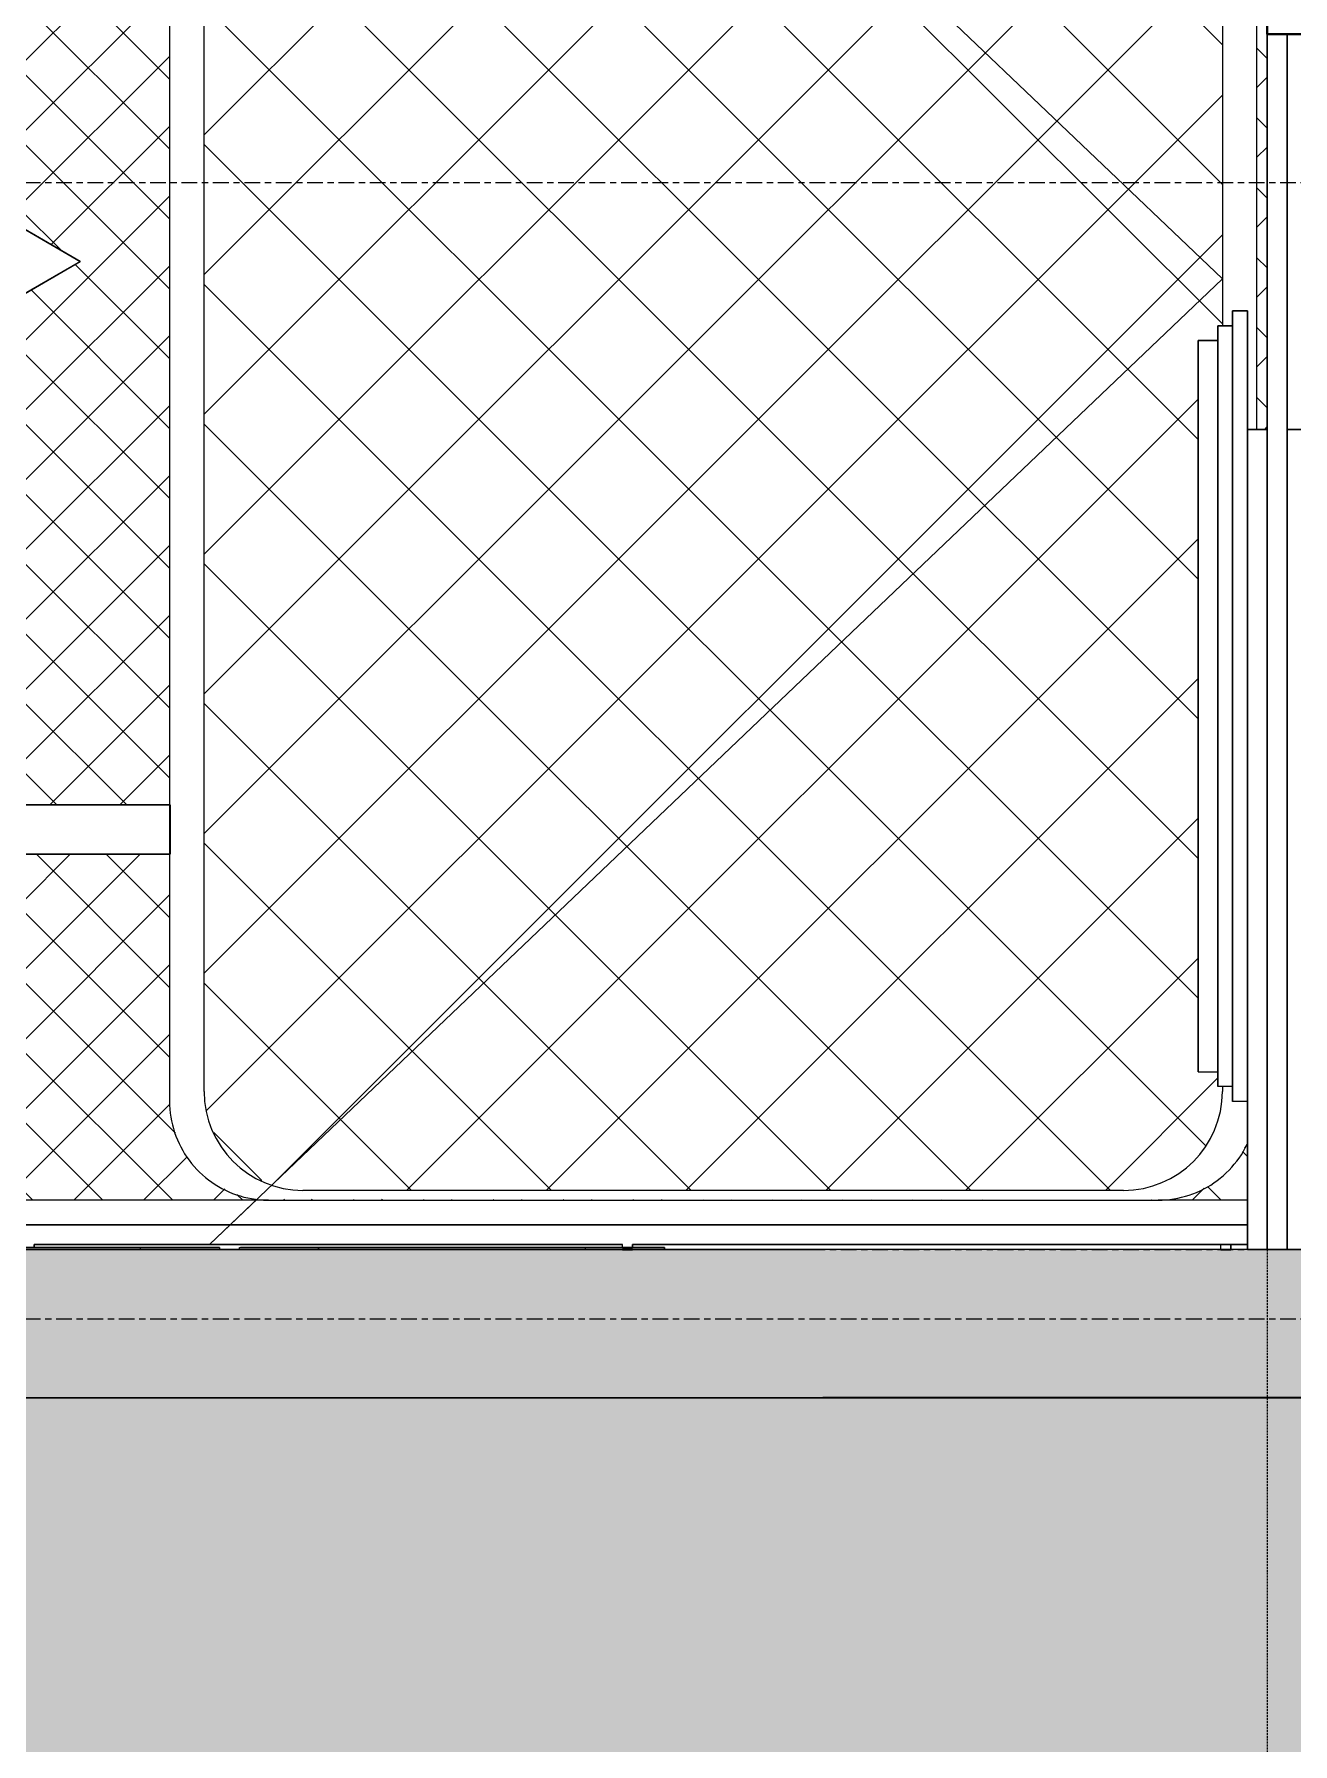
# Model space of a CAD drawing. Header units: millimetres. Extents: x 652554 to 1678317, y -308114 to 170803.
# Drawn here: x 733099 to 734372, y 153405 to 155135 of the extents above; entities that cross this region are included whole.
import ezdxf

# ---------------------------------------------------------------- set-up
doc = ezdxf.new("R2010")
doc.units = ezdxf.units.MM
for name, pattern in [('Centre', [31.75, 6.35, -4.7625, 15.875, -4.7625]), ('DPA_Hidden 50', [3, 2, -1]), ('DPA_Hidden 500', [1.4, 0.8, -0.6])]:
    doc.linetypes.add(name, pattern=pattern)
doc.layers.add('000 - 0_HIDE_OBJ_FRAMING_DEF_SUB_1', color=251, linetype='Continuous')
for name, color, linetype, lineweight in [('A-DETL', 1, 'Continuous', 70), ('A-DETL-GENF', 2, 'Continuous', 35), ('A-DETL-THIN', 1, 'Continuous', 25), ('A-DOOR-E', 2, 'Continuous', 25), ('A-DOOR-FRAM', 3, 'Continuous', 9), ('A-DOOR-OPNG', 2, 'Continuous', 9), ('A-FLOR-E', 2, 'Continuous', 35), ('A-FLOR-FNSH', 2, 'Continuous', 70), ('A-FLOR-LEVL', 3, 'Continuous', 9), ('A-FLOR-PATT', 1, 'Continuous', 70), ('A-GENM', 1, 'Continuous', 9), ('A-GENM-HDLN', 2, 'DPA_Hidden 500', 9), ('A-GLAZ-CURT', 2, 'Continuous', 9), ('A-GLAZ-CWMG', 2, 'Continuous', 35)]:
    doc.layers.add(name, color=color, linetype=linetype, lineweight=lineweight)

# ---------------------------------------------------------------- blocks, each defined once
blk = doc.blocks.new('DPA_GM-Manhole Cover Type 2 - 900x900-10563838-2240-01 ENTRANCE 2 ELEVATION 2')
at = {"layer": '000 - 0_HIDE_OBJ_FRAMING_DEF_SUB_1'}
for p, q in [((-38658.7, 101220), (-37458.7, 101220)), ((-37458.7, 101220), (-38658.7, 101220)), ((-37603.7, 101220), (-38513.7, 101220)), ((-38513.7, 101220), (-37603.7, 101220)), ((-37603.7, 101220), (-38513.7, 101220)), ((-38513.7, 101220), (-37603.7, 101220)), ((-37608.7, 101220), (-38508.7, 101220)), ((-38508.7, 101220), (-37608.7, 101220)), ((-38498.7, 101222), (-38418.7, 101222)), ((-38414.1, 101222), (-38498.7, 101222)), ((-38498.7, 101220), (-38498.7, 101222)), ((-38498.7, 101221.6), (-38498.7, 101220)), ((-38498.7, 101220), (-37618.7, 101220)), ((-37618.7, 101220), (-38498.7, 101220)), ((-38498.7, 101220), (-38414.1, 101220)), ((-38418.7, 101220), (-38498.7, 101220)), ((-38418.7, 101222), (-38148.7, 101222)), ((-38418.7, 101222), (-38418.7, 101220)), ((-38148.7, 101220), (-38418.7, 101220)), ((-38153.7, 101222), (-38413.7, 101222)), ((-38413.7, 101220), (-38153.7, 101220)), ((-38068.7, 101222), (-38153.7, 101222)), ((-38153.7, 101220), (-38068.7, 101220)), ((-38148.7, 101222), (-38068.7, 101222)), ((-38148.7, 101220), (-38148.7, 101222)), ((-38068.7, 101220), (-38148.7, 101220)), ((-38068.7, 101222), (-38068.7, 101220)), ((-38068.7, 101222), (-38068.7, 101220)), ((-38048.7, 101222), (-37968.7, 101222)), ((-38048.7, 101220), (-38048.7, 101222)), ((-38048.7, 101220), (-38048.7, 101222)), ((-37968.7, 101222), (-38047.6, 101222)), ((-37968.7, 101220), (-38047.6, 101220)), ((-38047.6, 101220), (-37968.7, 101220)), ((-37698.7, 101222), (-37968.7, 101222)), ((-37968.7, 101222), (-37698.7, 101222)), ((-37968.7, 101222), (-37968.7, 101220)), ((-37968.7, 101220), (-37968.7, 101222)), ((-37698.7, 101220), (-37968.7, 101220)), ((-37968.7, 101220), (-37698.7, 101220)), ((-37618.7, 101222), (-37698.7, 101222)), ((-37698.7, 101222), (-37618.7, 101222)), ((-37698.7, 101220), (-37698.7, 101222)), ((-37698.7, 101220), (-37698.7, 101222)), ((-37618.7, 101220), (-37698.7, 101220)), ((-37698.7, 101220), (-37618.7, 101220)), ((-37618.7, 101222), (-37618.7, 101220)), ((-37618.7, 101220), (-37618.7, 101222))]:
    blk.add_line(p, q, dxfattribs=at)
blk = doc.blocks.new('DPA_CP_Entrance Facade Base Panel - Facade Base Panel-V391-2240-01 ENTRANCE 2 ELEVATION 2')
at = {"layer": 'A-GLAZ-CURT'}
for p, q in [((-37009, 102450), (-36989, 102450)), ((-36989, 102450), (-37009, 102450)), ((-37009, 101225), (-37009, 102450)), ((-37009, 102450), (-37009, 101225)), ((-36989, 102450), (-36989, 101225)), ((-36989, 102450), (-36989, 101225)), ((-37044, 102140), (-37044, 102170)), ((-37029, 102170), (-37044, 102170)), ((-37044, 102170), (-37044, 102140)), ((-37044, 102170), (-37029, 102170)), ((-37029, 102170), (-37029, 101370)), ((-37029, 101370), (-37029, 102170)), ((-37059, 102140), (-37059, 102155)), ((-37044, 102155), (-37059, 102155)), ((-37059, 102155), (-37059, 102140)), ((-37059, 102155), (-37044, 102155)), ((-37044, 102155), (-37044, 102140)), ((-37044, 102140), (-37044, 102155)), ((-37079, 102140), (-37079, 101400)), ((-37079, 101400), (-37079, 102140)), ((-37059, 102140), (-37079, 102140)), ((-37079, 102140), (-37059, 102140)), ((-37029, 101400), (-37029, 102140)), ((-37029, 102140), (-37029, 101400)), ((-37029, 102140), (-37029, 101400)), ((-37029, 101400), (-37029, 102140)), ((-37029, 102050), (-37009, 102050)), ((-37009, 102050), (-37029, 102050)), ((-37029, 101225), (-37029, 102050)), ((-37029, 102050), (-37029, 101225)), ((-37009, 102050), (-37009, 101225)), ((-37009, 102050), (-37009, 101225)), ((-37079, 101400), (-37059, 101400)), ((-37079, 101400), (-37059, 101400)), ((-37059, 101385), (-37059, 101400)), ((-37059, 101400), (-37059, 101385)), ((-37044, 101370), (-37044, 101400)), ((-37044, 101400), (-37044, 101370)), ((-37044, 101400), (-37044, 101385)), ((-37044, 101385), (-37044, 101400)), ((-37044, 101385), (-37059, 101385)), ((-37044, 101385), (-37059, 101385)), ((-37029, 101370), (-37044, 101370)), ((-37029, 101370), (-37044, 101370))]:
    blk.add_line(p, q, dxfattribs=at)
blk = doc.blocks.new('DPA_CP_Entrance Facade Base Panel - Facade Base Panel-V392-2240-01 ENTRANCE 2 ELEVATION 2')
at = {"layer": 'A-GLAZ-CURT'}
for p, q in [((-37009, 102450), (-36989, 102450)), ((-36989, 102450), (-37009, 102450)), ((-37009, 101225), (-37009, 102450)), ((-37009, 102450), (-37009, 101220)), ((-36989, 102450), (-36989, 101225)), ((-36989, 102450), (-36989, 101220)), ((-37044, 102140), (-37044, 102170)), ((-37029, 102170), (-37044, 102170)), ((-37044, 102170), (-37044, 102140)), ((-37044, 102170), (-37029, 102170)), ((-37029, 102170), (-37029, 101370)), ((-37029, 101370), (-37029, 102170)), ((-37059, 102140), (-37059, 102155)), ((-37044, 102155), (-37059, 102155)), ((-37059, 102155), (-37059, 102140)), ((-37059, 102155), (-37044, 102155)), ((-37044, 102155), (-37044, 102140)), ((-37044, 102140), (-37044, 102155)), ((-37079, 102140), (-37079, 101400)), ((-37079, 101400), (-37079, 102140)), ((-37059, 102140), (-37079, 102140)), ((-37079, 102140), (-37059, 102140)), ((-37029, 101400), (-37029, 102140)), ((-37029, 102140), (-37029, 101400)), ((-37029, 102140), (-37029, 101400)), ((-37029, 101400), (-37029, 102140)), ((-37029, 102050), (-37009, 102050)), ((-37009, 102050), (-37029, 102050)), ((-37029, 101225), (-37029, 102050)), ((-37029, 102050), (-37029, 101220)), ((-37009, 102050), (-37009, 101225)), ((-37009, 102050), (-37009, 101220)), ((-37079, 101400), (-37059, 101400)), ((-37079, 101400), (-37059, 101400)), ((-37059, 101385), (-37059, 101400)), ((-37059, 101400), (-37059, 101385)), ((-37044, 101370), (-37044, 101400)), ((-37044, 101400), (-37044, 101370)), ((-37044, 101400), (-37044, 101385)), ((-37044, 101385), (-37044, 101400)), ((-37044, 101385), (-37059, 101385)), ((-37044, 101385), (-37059, 101385)), ((-37029, 101370), (-37044, 101370)), ((-37029, 101370), (-37044, 101370)), ((-37009, 101220), (-37029, 101220)), ((-36989, 101220), (-37009, 101220))]:
    blk.add_line(p, q, dxfattribs=at)
blk = doc.blocks.new('DPA_CP_Entrance Facade Base Panel - Facade Base Panel-12981476-2240-01 ENTRANCE 2 ELEVATION 2')
at = {"layer": '000 - 0_HIDE_OBJ_FRAMING_DEF_SUB_1'}
for p, q in [((-37009, 102450), (-36989, 102450)), ((-36989, 102450), (-37009, 102450)), ((-37009, 101220), (-37009, 102450)), ((-37009, 102450), (-37009, 101220)), ((-36989, 102450), (-36989, 101220)), ((-36989, 102450), (-36989, 101220)), ((-37044, 102140), (-37044, 102170)), ((-37029, 102170), (-37044, 102170)), ((-37044, 102170), (-37044, 101370)), ((-37044, 102170), (-37029, 102170)), ((-37029, 102170), (-37029, 101370)), ((-37029, 101370), (-37029, 102170)), ((-37059, 102140), (-37059, 102155)), ((-37044, 102155), (-37059, 102155)), ((-37059, 102155), (-37059, 101385)), ((-37059, 102155), (-37044, 102155)), ((-37044, 102155), (-37044, 102140)), ((-37044, 101385), (-37044, 102155)), ((-37079, 102140), (-37079, 101400)), ((-37079, 101400), (-37079, 102140)), ((-37059, 102140), (-37079, 102140)), ((-37079, 102140), (-37059, 102140)), ((-37059, 101400), (-37059, 102140)), ((-37029, 101400), (-37029, 102140)), ((-37029, 102140), (-37029, 101400)), ((-37029, 102140), (-37029, 101400)), ((-37029, 101400), (-37029, 102140)), ((-37029, 102050), (-37009, 102050)), ((-37009, 102050), (-37029, 102050)), ((-37029, 101220), (-37029, 102050)), ((-37029, 102050), (-37029, 101220)), ((-37009, 102050), (-37009, 101220)), ((-37009, 102050), (-37009, 101220)), ((-37079, 101400), (-37059, 101400)), ((-37079, 101400), (-37059, 101400)), ((-37059, 101385), (-37059, 101400)), ((-37044, 101370), (-37044, 101400)), ((-37044, 101400), (-37044, 101385)), ((-37044, 101385), (-37059, 101385)), ((-37044, 101385), (-37059, 101385)), ((-37029, 101370), (-37044, 101370)), ((-37029, 101370), (-37044, 101370)), ((-37029, 101220), (-37009, 101220)), ((-37009, 101220), (-37029, 101220)), ((-37009, 101220), (-36989, 101220)), ((-36989, 101220), (-37009, 101220))]:
    blk.add_line(p, q, dxfattribs=at)
blk = doc.blocks.new('DPA_CP_Entrance Facade Base Panel - Facade Base Panel-12124527-2240-01 ENTRANCE 2 ELEVATION 2')
at = {"layer": '000 - 0_HIDE_OBJ_FRAMING_DEF_SUB_1'}
for p, q in [((-36989, 102450), (-36459, 102450)), ((-36459, 102450), (-36989, 102450)), ((-36989, 101220), (-36989, 102450)), ((-36989, 102450), (-36989, 101220)), ((-36459, 102450), (-36459, 101220)), ((-36459, 102450), (-36459, 101220)), ((-36939, 101370), (-36939, 102170)), ((-36939, 102170), (-36939, 101370)), ((-36939, 102170), (-36509, 102170)), ((-36509, 102170), (-36939, 102170)), ((-36509, 102170), (-36509, 101370)), ((-36509, 101370), (-36509, 102170)), ((-36924, 101385), (-36924, 102155)), ((-36524, 102155), (-36924, 102155)), ((-36924, 102155), (-36924, 101385)), ((-36524, 102155), (-36924, 102155)), ((-36524, 102155), (-36524, 101385)), ((-36524, 101385), (-36524, 102155)), ((-36909, 101400), (-36909, 102140)), ((-36539, 102140), (-36909, 102140)), ((-36909, 102140), (-36909, 101400)), ((-36539, 102140), (-36909, 102140)), ((-36909, 102140), (-36909, 101400)), ((-36539, 102140), (-36909, 102140)), ((-36909, 102140), (-36539, 102140)), ((-36909, 101400), (-36909, 102140)), ((-36539, 102140), (-36539, 101400)), ((-36539, 101400), (-36539, 102140)), ((-36539, 101400), (-36539, 102140)), ((-36539, 102140), (-36539, 101400)), ((-36989, 102050), (-36939, 102050)), ((-36939, 102050), (-36989, 102050)), ((-36989, 101220), (-36989, 102050)), ((-36989, 102050), (-36989, 101220)), ((-36508.1, 102050), (-36459, 102050)), ((-36459, 102050), (-36508.1, 102050)), ((-36459, 102050), (-36459, 101220)), ((-36459, 102050), (-36459, 101220)), ((-36539, 101400), (-36909, 101400)), ((-36909, 101400), (-36539, 101400)), ((-36909, 101400), (-36539, 101400)), ((-36539, 101400), (-36909, 101400)), ((-36524, 101385), (-36924, 101385)), ((-36924, 101385), (-36524, 101385)), ((-36509, 101370), (-36939, 101370)), ((-36939, 101370), (-36509, 101370)), ((-36989, 101220), (-36459, 101220)), ((-36459, 101220), (-36989, 101220)), ((-36989, 101220), (-36459, 101220)), ((-36459, 101220), (-36989, 101220))]:
    blk.add_line(p, q, dxfattribs=at)
blk = doc.blocks.new('DR-SG-SW-Wire Screen - 1100x2000 mm-17958989-2240-01 ENTRANCE 2 ELEVATION 2')
at = {"layer": 'A-DOOR-E', "lineweight": 9}
h = blk.add_hatch(dxfattribs=at)
h.set_pattern_fill('FP_16', color=256, style=0, pattern_type=2)
h.set_pattern_definition([(45, (-39884.63, 102419.86), (-70.7107, 70.7107), []), (135, (-39884.63, 102419.86), (-70.7107, -70.7107), [])])
h.paths.add_polyline_path([(-37154.4, 101279.9), (-37128.5, 101283.3), (-37104.4, 101293.3), (-37082, 101311.3), (-37067.8, 101329.9), (-37057.8, 101354), (-37054.4, 101385), (-37059, 101385), (-37059, 101400), (-37079, 101400), (-37079, 102140), (-37059, 102140), (-37059, 102155), (-37054.4, 102155), (-37054.7, 103087.7), (-37057.8, 103110.7), (-37067.8, 103134.9), (-37084.2, 103156), (-37104.4, 103171.5), (-37128.5, 103181.5), (-37154.4, 103184.9), (-37984.4, 103184.9), (-38010.2, 103181.5), (-38034.4, 103171.5), (-38055.1, 103155.6), (-38071, 103134.9), (-38081, 103110.7), (-38084.4, 103084.9), (-38084.4, 101379.9), (-38081, 101354), (-38071, 101329.9), (-38055.1, 101309.1), (-38034.4, 101293.3), (-38010.2, 101283.3), (-37984.4, 101279.9), (-37167.9, 101279.9)])
at = {"layer": 'A-DOOR-E'}
for p, q in [((-38084.4, 101379.9), (-38084.4, 103084.9)), ((-38084.4, 101379.9), (-38084.4, 103084.9)), ((-37054.4, 103084.9), (-37054.4, 102155)), ((-37054.4, 103084.9), (-37054.4, 102155)), ((-37054.4, 101385), (-37054.4, 101379.9)), ((-37054.4, 101385), (-37054.4, 101379.9)), ((-37154.4, 101279.9), (-37984.4, 101279.9)), ((-37154.4, 101279.9), (-37984.4, 101279.9))]:
    blk.add_line(p, q, dxfattribs=at)
for centre, start, end in [((-37984.4, 101379.9), 180, 270), ((-37984.4, 101379.9), 180, 270), ((-37154.4, 101379.9), 270, 0), ((-37154.4, 101379.9), 270, 0)]:
    blk.add_arc(centre, 100, start, end, dxfattribs=at)
at = {"layer": 'A-DOOR-FRAM'}
for p, q in [((-38119.4, 103120), (-38119.4, 101370)), ((-37019.4, 102050), (-37019.4, 103120)), ((-38019.4, 101270), (-37119.4, 101270))]:
    blk.add_line(p, q, dxfattribs=at)
at = {"layer": 'A-DOOR-FRAM', "flags": 128}
for points in [[(-38119.4, 101370), (-38119.3, 101366), (-38119, 101362), (-38118.6, 101358), (-38118.1, 101354.1), (-38117.4, 101350.1), (-38116.5, 101346.2), (-38115.5, 101342.4), (-38114.3, 101338.5), (-38112.9, 101334.8), (-38111.5, 101331.1), (-38109.8, 101327.4), (-38108.1, 101323.8), (-38106.1, 101320.3), (-38104.1, 101316.9), (-38101.9, 101313.5), (-38099.6, 101310.3), (-38097.1, 101307.1), (-38094.5, 101304.1), (-38091.8, 101301.1), (-38089, 101298.3), (-38086.1, 101295.5), (-38083.1, 101292.9), (-38079.9, 101290.4), (-38076.7, 101288.1), (-38073.4, 101285.9), (-38070, 101283.8), (-38066.5, 101281.8), (-38062.9, 101280), (-38059.3, 101278.3), (-38055.6, 101276.8), (-38051.8, 101275.4), (-38048, 101274.2), (-38044.2, 101273.1), (-38040.3, 101272.2), (-38036.4, 101271.5), (-38032.4, 101270.9), (-38028.4, 101270.4), (-38024.4, 101270.1), (-38020.4, 101270), (-38019.4, 101270)], [(-37119.4, 101270), (-37115.4, 101270.1), (-37111.4, 101270.3), (-37107.4, 101270.7), (-37103.4, 101271.3), (-37099.5, 101272), (-37095.6, 101272.9), (-37091.7, 101273.9), (-37087.9, 101275.1), (-37084.1, 101276.4), (-37080.4, 101277.9), (-37076.8, 101279.5), (-37073.2, 101281.3), (-37069.7, 101283.2), (-37066.2, 101285.3), (-37062.9, 101287.5), (-37059.6, 101289.8), (-37056.5, 101292.2), (-37053.4, 101294.8), (-37050.5, 101297.5), (-37047.6, 101300.3), (-37044.9, 101303.3), (-37042.3, 101306.3), (-37039.8, 101309.4), (-37037.4, 101312.6), (-37035.2, 101316), (-37033.1, 101319.4), (-37031.2, 101322.9), (-37029.3, 101326.4)]]:
    blk.add_lwpolyline(points, dxfattribs=at)
at = {"layer": 'A-DOOR-OPNG'}
for p, q in [((-38084.4, 103184.9), (-37054.4, 102202.4)), ((-37054.4, 102202.4), (-38079, 101225)), ((-38030.4, 101271.3), (-38079, 101225))]:
    blk.add_line(p, q, dxfattribs=at)
blk = doc.blocks.new('DPA_GM-Manhole Cover Type 2 - 900x900-V447-2240-01 ENTRANCE 2 ELEVATION 2')
at = {"layer": 'A-GENM'}
for p, q in [((-37651, 101222), (-37661.2, 101222)), ((-37661.2, 101222), (-37651, 101222)), ((-37651, 101220), (-37661.2, 101220)), ((-37661.2, 101220), (-37651, 101220)), ((-37651, 101220), (-37661.2, 101220)), ((-37661.2, 101220), (-37651, 101220)), ((-37661.2, 101220), (-37651, 101220)), ((-37651, 101220), (-37661.2, 101220)), ((-37651, 101220), (-37661.2, 101220)), ((-37661.2, 101220), (-37651, 101220))]:
    blk.add_line(p, q, dxfattribs=at)
at = {"layer": 'A-GENM-HDLN'}
for p, q in [((-38658.7, 101220), (-38651.4, 101220)), ((-38651.4, 101220), (-38658.7, 101220)), ((-37661.2, 101220), (-37651, 101220)), ((-37651, 101220), (-37661.2, 101220)), ((-37651, 101220), (-37661.2, 101220)), ((-37661.2, 101220), (-37651, 101220))]:
    blk.add_line(p, q, dxfattribs=at)
blk = doc.blocks.new('DPA_CP_Fence Type D - Fence Post Left w MRTA Logo-17199497-2240-01 ENTRANCE 2 ELEVATION 2')
at = {"layer": 'A-GLAZ-CURT'}
for p, q in [((-38209.7, 102220), (-38269.6, 102254.7)), ((-38268.7, 102254.2), (-38209.7, 102220)), ((-38269.6, 102185.3), (-38209.7, 102220)), ((-38209.7, 102220), (-38268.7, 102185.8)), ((-38118.7, 101670), (-38269.6, 101670)), ((-38268.7, 101670), (-38118.7, 101670)), ((-38118.7, 101620), (-38118.7, 101670)), ((-38118.7, 101670), (-38118.7, 101620)), ((-38269.6, 101620), (-38118.7, 101620)), ((-38118.7, 101620), (-38268.7, 101620))]:
    blk.add_line(p, q, dxfattribs=at)
blk = doc.blocks.new('DPA_Drainage Gutter_Landscape_Type A - DPA_Drainage Gutter_Landscape_Type A-17956717-2240-01 ENTRANCE 2 ELEVATION 2')
at = {"layer": 'A-GENM'}
for p, q in [((-38256.2, 101225), (-37661.2, 101225)), ((-37661.2, 101225), (-38256.2, 101225)), ((-38256.2, 101225), (-38256.2, 101222)), ((-38256.2, 101222), (-38256.2, 101225)), ((-38242.2, 101225), (-38249.2, 101225)), ((-38249.2, 101225), (-38242.2, 101225)), ((-38242.2, 101225), (-38249.2, 101225)), ((-38249.2, 101225), (-38242.2, 101225)), ((-37668.2, 101225), (-38249.2, 101225)), ((-38249.2, 101225), (-37668.2, 101225)), ((-37668.2, 101225), (-38249.2, 101225)), ((-38249.2, 101225), (-37668.2, 101225)), ((-38222.2, 101225), (-38235.2, 101225)), ((-38235.2, 101225), (-38222.2, 101225)), ((-38222.2, 101225), (-38235.2, 101225)), ((-38235.2, 101225), (-38222.2, 101225)), ((-38202.2, 101225), (-38215.2, 101225)), ((-38215.2, 101225), (-38202.2, 101225)), ((-38202.2, 101225), (-38215.2, 101225)), ((-38215.2, 101225), (-38202.2, 101225)), ((-38182.2, 101225), (-38194.2, 101225)), ((-38194.2, 101225), (-38182.2, 101225)), ((-38182.2, 101225), (-38194.2, 101225)), ((-38194.2, 101225), (-38182.2, 101225)), ((-38162.2, 101225), (-38175.2, 101225)), ((-38175.2, 101225), (-38162.2, 101225)), ((-38162.2, 101225), (-38175.2, 101225)), ((-38175.2, 101225), (-38162.2, 101225)), ((-38142.2, 101225), (-38155.2, 101225)), ((-38155.2, 101225), (-38142.2, 101225)), ((-38142.2, 101225), (-38155.2, 101225)), ((-38155.2, 101225), (-38142.2, 101225)), ((-38122.2, 101225), (-38135.2, 101225)), ((-38135.2, 101225), (-38122.2, 101225)), ((-38122.2, 101225), (-38135.2, 101225)), ((-38135.2, 101225), (-38122.2, 101225)), ((-38102.2, 101225), (-38115.2, 101225)), ((-38115.2, 101225), (-38102.2, 101225)), ((-38102.2, 101225), (-38115.2, 101225)), ((-38115.2, 101225), (-38102.2, 101225)), ((-38082.2, 101225), (-38095.2, 101225)), ((-38095.2, 101225), (-38082.2, 101225)), ((-38082.2, 101225), (-38095.2, 101225)), ((-38095.2, 101225), (-38082.2, 101225)), ((-38062.2, 101225), (-38075.2, 101225)), ((-38075.2, 101225), (-38062.2, 101225)), ((-38062.2, 101225), (-38075.2, 101225)), ((-38075.2, 101225), (-38062.2, 101225)), ((-38042.2, 101225), (-38055.2, 101225)), ((-38055.2, 101225), (-38042.2, 101225)), ((-38042.2, 101225), (-38055.2, 101225)), ((-38055.2, 101225), (-38042.2, 101225)), ((-38022.2, 101225), (-38035.2, 101225)), ((-38035.2, 101225), (-38022.2, 101225)), ((-38022.2, 101225), (-38035.2, 101225)), ((-38035.2, 101225), (-38022.2, 101225)), ((-38002.2, 101225), (-38015.2, 101225)), ((-38015.2, 101225), (-38002.2, 101225)), ((-38002.2, 101225), (-38015.2, 101225)), ((-38015.2, 101225), (-38002.2, 101225)), ((-37982.2, 101225), (-37995.2, 101225)), ((-37995.2, 101225), (-37982.2, 101225)), ((-37982.2, 101225), (-37995.2, 101225)), ((-37995.2, 101225), (-37982.2, 101225)), ((-37962.2, 101225), (-37974.3, 101225)), ((-37974.3, 101225), (-37962.2, 101225)), ((-37962.2, 101225), (-37974.3, 101225)), ((-37974.3, 101225), (-37962.2, 101225)), ((-37942.2, 101225), (-37955.2, 101225)), ((-37955.2, 101225), (-37942.2, 101225)), ((-37942.2, 101225), (-37955.2, 101225)), ((-37955.2, 101225), (-37942.2, 101225)), ((-37922.2, 101225), (-37935.2, 101225)), ((-37935.2, 101225), (-37922.2, 101225)), ((-37922.2, 101225), (-37935.2, 101225)), ((-37935.2, 101225), (-37922.2, 101225)), ((-37902.2, 101225), (-37915.2, 101225)), ((-37915.2, 101225), (-37902.2, 101225)), ((-37902.2, 101225), (-37915.2, 101225)), ((-37915.2, 101225), (-37902.2, 101225)), ((-37882.2, 101225), (-37895.2, 101225)), ((-37895.2, 101225), (-37882.2, 101225)), ((-37882.2, 101225), (-37895.2, 101225)), ((-37895.2, 101225), (-37882.2, 101225)), ((-37862.2, 101225), (-37875.2, 101225)), ((-37875.2, 101225), (-37862.2, 101225)), ((-37862.2, 101225), (-37875.2, 101225)), ((-37875.2, 101225), (-37862.2, 101225)), ((-37842.2, 101225), (-37855.2, 101225)), ((-37855.2, 101225), (-37842.2, 101225)), ((-37842.2, 101225), (-37855.2, 101225)), ((-37855.2, 101225), (-37842.2, 101225)), ((-37822.2, 101225), (-37835.2, 101225)), ((-37835.2, 101225), (-37822.2, 101225)), ((-37822.2, 101225), (-37835.2, 101225)), ((-37835.2, 101225), (-37822.2, 101225)), ((-37802.2, 101225), (-37815.2, 101225)), ((-37815.2, 101225), (-37802.2, 101225)), ((-37802.2, 101225), (-37815.2, 101225)), ((-37815.2, 101225), (-37802.2, 101225)), ((-37782.2, 101225), (-37795.2, 101225)), ((-37795.2, 101225), (-37782.2, 101225)), ((-37782.2, 101225), (-37795.2, 101225)), ((-37795.2, 101225), (-37782.2, 101225)), ((-37762.2, 101225), (-37775.2, 101225)), ((-37775.2, 101225), (-37762.2, 101225)), ((-37762.2, 101225), (-37775.2, 101225)), ((-37775.2, 101225), (-37762.2, 101225)), ((-37742.2, 101225), (-37754.4, 101225)), ((-37754.4, 101225), (-37742.2, 101225)), ((-37742.2, 101225), (-37754.4, 101225)), ((-37754.4, 101225), (-37742.2, 101225)), ((-37722.2, 101225), (-37735.2, 101225)), ((-37735.2, 101225), (-37722.2, 101225)), ((-37722.2, 101225), (-37735.2, 101225)), ((-37735.2, 101225), (-37722.2, 101225)), ((-37702.2, 101225), (-37715.2, 101225)), ((-37715.2, 101225), (-37702.2, 101225)), ((-37702.2, 101225), (-37715.2, 101225)), ((-37715.2, 101225), (-37702.2, 101225)), ((-37682.2, 101225), (-37695.2, 101225)), ((-37695.2, 101225), (-37682.2, 101225)), ((-37682.2, 101225), (-37695.2, 101225)), ((-37695.2, 101225), (-37682.2, 101225)), ((-37668.2, 101225), (-37675.2, 101225)), ((-37675.2, 101225), (-37668.2, 101225)), ((-37668.2, 101225), (-37675.2, 101225)), ((-37675.2, 101225), (-37668.2, 101225)), ((-37661.2, 101222), (-37661.2, 101225)), ((-37661.2, 101222), (-37661.2, 101225)), ((-37651, 101225), (-37056, 101225)), ((-37056, 101225), (-37651, 101225)), ((-37651, 101225), (-37651, 101222)), ((-37651, 101222), (-37651, 101225)), ((-37637, 101225), (-37644, 101225)), ((-37644, 101225), (-37637, 101225)), ((-37637, 101225), (-37644, 101225)), ((-37644, 101225), (-37637, 101225)), ((-37063, 101225), (-37644, 101225)), ((-37644, 101225), (-37063, 101225)), ((-37063, 101225), (-37644, 101225)), ((-37644, 101225), (-37063, 101225)), ((-37617, 101225), (-37630, 101225)), ((-37630, 101225), (-37617, 101225)), ((-37617, 101225), (-37630, 101225)), ((-37630, 101225), (-37617, 101225)), ((-37597, 101225), (-37610, 101225)), ((-37610, 101225), (-37597, 101225)), ((-37597, 101225), (-37610, 101225)), ((-37610, 101225), (-37597, 101225)), ((-37577, 101225), (-37590, 101225)), ((-37590, 101225), (-37577, 101225)), ((-37577, 101225), (-37590, 101225)), ((-37590, 101225), (-37577, 101225)), ((-37557, 101225), (-37570, 101225)), ((-37570, 101225), (-37557, 101225)), ((-37557, 101225), (-37570, 101225)), ((-37570, 101225), (-37557, 101225)), ((-37537, 101225), (-37550, 101225)), ((-37550, 101225), (-37537, 101225)), ((-37537, 101225), (-37550, 101225)), ((-37550, 101225), (-37537, 101225)), ((-37517, 101225), (-37530, 101225)), ((-37530, 101225), (-37517, 101225)), ((-37517, 101225), (-37530, 101225)), ((-37530, 101225), (-37517, 101225)), ((-37497, 101225), (-37510, 101225)), ((-37510, 101225), (-37497, 101225)), ((-37497, 101225), (-37510, 101225)), ((-37510, 101225), (-37497, 101225)), ((-37477, 101225), (-37490, 101225)), ((-37490, 101225), (-37477, 101225)), ((-37477, 101225), (-37490, 101225)), ((-37490, 101225), (-37477, 101225)), ((-37457, 101225), (-37470, 101225)), ((-37470, 101225), (-37457, 101225)), ((-37457, 101225), (-37470, 101225)), ((-37470, 101225), (-37457, 101225)), ((-37437, 101225), (-37450, 101225)), ((-37450, 101225), (-37437, 101225)), ((-37437, 101225), (-37450, 101225)), ((-37450, 101225), (-37437, 101225)), ((-37417, 101225), (-37430, 101225)), ((-37430, 101225), (-37417, 101225)), ((-37417, 101225), (-37430, 101225)), ((-37430, 101225), (-37417, 101225)), ((-37397, 101225), (-37410, 101225)), ((-37410, 101225), (-37397, 101225)), ((-37397, 101225), (-37410, 101225)), ((-37410, 101225), (-37397, 101225)), ((-37377, 101225), (-37390, 101225)), ((-37390, 101225), (-37377, 101225)), ((-37377, 101225), (-37390, 101225)), ((-37390, 101225), (-37377, 101225)), ((-37357, 101225), (-37370, 101225)), ((-37370, 101225), (-37357, 101225)), ((-37357, 101225), (-37370, 101225)), ((-37370, 101225), (-37357, 101225)), ((-37337, 101225), (-37350, 101225)), ((-37350, 101225), (-37337, 101225)), ((-37337, 101225), (-37350, 101225)), ((-37350, 101225), (-37337, 101225)), ((-37317, 101225), (-37330, 101225)), ((-37330, 101225), (-37317, 101225)), ((-37317, 101225), (-37330, 101225)), ((-37330, 101225), (-37317, 101225)), ((-37297, 101225), (-37310, 101225)), ((-37310, 101225), (-37297, 101225)), ((-37297, 101225), (-37310, 101225)), ((-37310, 101225), (-37297, 101225)), ((-37277, 101225), (-37290, 101225)), ((-37290, 101225), (-37277, 101225)), ((-37277, 101225), (-37290, 101225)), ((-37290, 101225), (-37277, 101225)), ((-37257, 101225), (-37270, 101225)), ((-37270, 101225), (-37257, 101225)), ((-37257, 101225), (-37270, 101225)), ((-37270, 101225), (-37257, 101225)), ((-37237, 101225), (-37250, 101225)), ((-37250, 101225), (-37237, 101225)), ((-37237, 101225), (-37250, 101225)), ((-37250, 101225), (-37237, 101225)), ((-37217, 101225), (-37230, 101225)), ((-37230, 101225), (-37217, 101225)), ((-37217, 101225), (-37230, 101225)), ((-37230, 101225), (-37217, 101225)), ((-37197, 101225), (-37210, 101225)), ((-37210, 101225), (-37197, 101225)), ((-37197, 101225), (-37210, 101225)), ((-37210, 101225), (-37197, 101225)), ((-37177, 101225), (-37190, 101225)), ((-37190, 101225), (-37177, 101225)), ((-37177, 101225), (-37190, 101225)), ((-37190, 101225), (-37177, 101225)), ((-37157, 101225), (-37170, 101225)), ((-37170, 101225), (-37157, 101225)), ((-37157, 101225), (-37170, 101225)), ((-37170, 101225), (-37157, 101225)), ((-37137, 101225), (-37150, 101225)), ((-37150, 101225), (-37137, 101225)), ((-37137, 101225), (-37150, 101225)), ((-37150, 101225), (-37137, 101225)), ((-37117, 101225), (-37130, 101225)), ((-37130, 101225), (-37117, 101225)), ((-37117, 101225), (-37130, 101225)), ((-37130, 101225), (-37117, 101225)), ((-37097, 101225), (-37110, 101225)), ((-37110, 101225), (-37097, 101225)), ((-37097, 101225), (-37110, 101225)), ((-37110, 101225), (-37097, 101225)), ((-37077, 101225), (-37090, 101225)), ((-37090, 101225), (-37077, 101225)), ((-37077, 101225), (-37090, 101225)), ((-37090, 101225), (-37077, 101225)), ((-37063, 101225), (-37070, 101225)), ((-37070, 101225), (-37063, 101225)), ((-37063, 101225), (-37070, 101225)), ((-37070, 101225), (-37063, 101225)), ((-37056, 101220), (-37056, 101225)), ((-37056, 101220), (-37056, 101225)), ((-37045.7, 101225), (-37029, 101225)), ((-37029, 101225), (-37045.7, 101225)), ((-37045.7, 101225), (-37045.7, 101220)), ((-37045.7, 101220), (-37045.7, 101225)), ((-37031.7, 101225), (-37038.7, 101225)), ((-37038.7, 101225), (-37031.7, 101225)), ((-37031.7, 101225), (-37038.7, 101225)), ((-37038.7, 101225), (-37031.7, 101225)), ((-37029, 101225), (-37038.7, 101225)), ((-37038.7, 101225), (-37029, 101225)), ((-37029, 101225), (-37038.7, 101225)), ((-37038.7, 101225), (-37029, 101225))]:
    blk.add_line(p, q, dxfattribs=at)
blk = doc.blocks.new('DPA_Drainage Gutter_Landscape_Type A - DPA_Drainage Gutter_Landscape_Type A-17959402-2240-01 ENTRANCE 2 ELEVATION 2')
at = {"layer": 'A-GENM'}
for p, q in [((-37456.2, 101225), (-37029, 101225)), ((-37029, 101225), (-37456.2, 101225)), ((-37442.2, 101225), (-37449.2, 101225)), ((-37449.2, 101225), (-37442.2, 101225)), ((-37442.2, 101225), (-37449.2, 101225)), ((-37449.2, 101225), (-37442.2, 101225)), ((-37029, 101225), (-37449.2, 101225)), ((-37449.2, 101225), (-37029, 101225)), ((-37029, 101225), (-37449.2, 101225)), ((-37449.2, 101225), (-37029, 101225)), ((-37422.2, 101225), (-37435.2, 101225)), ((-37435.2, 101225), (-37422.2, 101225)), ((-37422.2, 101225), (-37435.2, 101225)), ((-37435.2, 101225), (-37422.2, 101225)), ((-37402.2, 101225), (-37415.2, 101225)), ((-37415.2, 101225), (-37402.2, 101225)), ((-37402.2, 101225), (-37415.2, 101225)), ((-37415.2, 101225), (-37402.2, 101225)), ((-37382.2, 101225), (-37395.2, 101225)), ((-37395.2, 101225), (-37382.2, 101225)), ((-37382.2, 101225), (-37395.2, 101225)), ((-37395.2, 101225), (-37382.2, 101225)), ((-37362.2, 101225), (-37375.2, 101225)), ((-37375.2, 101225), (-37362.2, 101225)), ((-37362.2, 101225), (-37375.2, 101225)), ((-37375.2, 101225), (-37362.2, 101225)), ((-37342.2, 101225), (-37355.2, 101225)), ((-37355.2, 101225), (-37342.2, 101225)), ((-37342.2, 101225), (-37355.2, 101225)), ((-37355.2, 101225), (-37342.2, 101225)), ((-37322.2, 101225), (-37335.2, 101225)), ((-37335.2, 101225), (-37322.2, 101225)), ((-37322.2, 101225), (-37335.2, 101225)), ((-37335.2, 101225), (-37322.2, 101225)), ((-37302.2, 101225), (-37314.5, 101225)), ((-37314.5, 101225), (-37302.2, 101225)), ((-37302.2, 101225), (-37314.5, 101225)), ((-37314.5, 101225), (-37302.2, 101225)), ((-37282.2, 101225), (-37295.2, 101225)), ((-37295.2, 101225), (-37282.2, 101225)), ((-37282.2, 101225), (-37295.2, 101225)), ((-37295.2, 101225), (-37282.2, 101225)), ((-37262.2, 101225), (-37275.2, 101225)), ((-37275.2, 101225), (-37262.2, 101225)), ((-37262.2, 101225), (-37275.2, 101225)), ((-37275.2, 101225), (-37262.2, 101225)), ((-37242.2, 101225), (-37255.2, 101225)), ((-37255.2, 101225), (-37242.2, 101225)), ((-37242.2, 101225), (-37255.2, 101225)), ((-37255.2, 101225), (-37242.2, 101225)), ((-37222.2, 101225), (-37235.2, 101225)), ((-37235.2, 101225), (-37222.2, 101225)), ((-37222.2, 101225), (-37235.2, 101225)), ((-37235.2, 101225), (-37222.2, 101225)), ((-37202.2, 101225), (-37215.2, 101225)), ((-37215.2, 101225), (-37202.2, 101225)), ((-37202.2, 101225), (-37215.2, 101225)), ((-37215.2, 101225), (-37202.2, 101225)), ((-37182.2, 101225), (-37195.2, 101225)), ((-37195.2, 101225), (-37182.2, 101225)), ((-37182.2, 101225), (-37195.2, 101225)), ((-37195.2, 101225), (-37182.2, 101225)), ((-37162.2, 101225), (-37175.2, 101225)), ((-37175.2, 101225), (-37162.2, 101225)), ((-37162.2, 101225), (-37175.2, 101225)), ((-37175.2, 101225), (-37162.2, 101225)), ((-37142.2, 101225), (-37155.2, 101225)), ((-37155.2, 101225), (-37142.2, 101225)), ((-37142.2, 101225), (-37155.2, 101225)), ((-37155.2, 101225), (-37142.2, 101225)), ((-37122.2, 101225), (-37135.2, 101225)), ((-37135.2, 101225), (-37122.2, 101225)), ((-37122.2, 101225), (-37135.2, 101225)), ((-37135.2, 101225), (-37122.2, 101225)), ((-37102.2, 101225), (-37115.2, 101225)), ((-37115.2, 101225), (-37102.2, 101225)), ((-37102.2, 101225), (-37115.2, 101225)), ((-37115.2, 101225), (-37102.2, 101225)), ((-37082.2, 101225), (-37094.6, 101225)), ((-37094.6, 101225), (-37082.2, 101225)), ((-37082.2, 101225), (-37094.6, 101225)), ((-37094.6, 101225), (-37082.2, 101225)), ((-37062.2, 101225), (-37075.2, 101225)), ((-37075.2, 101225), (-37062.2, 101225)), ((-37062.2, 101225), (-37075.2, 101225)), ((-37075.2, 101225), (-37062.2, 101225)), ((-37042.2, 101225), (-37055.2, 101225)), ((-37055.2, 101225), (-37042.2, 101225)), ((-37042.2, 101225), (-37055.2, 101225)), ((-37055.2, 101225), (-37042.2, 101225)), ((-37029, 101225), (-37035.2, 101225)), ((-37035.2, 101225), (-37029, 101225)), ((-37029, 101225), (-37035.2, 101225)), ((-37035.2, 101225), (-37029, 101225))]:
    blk.add_line(p, q, dxfattribs=at)
blk = doc.blocks.new('Rectangular Mullion - Mullion_Beam 300x400-15315785-2240-01 ENTRANCE 2 ELEVATION 2')
at = {"layer": 'A-GLAZ-CWMG'}
for p, q in [((-38651.4, 101220), (-38703.7, 101220)), ((-38651.4, 101220), (-38703.7, 101220)), ((-37651, 101220), (-37661.2, 101220))]:
    blk.add_line(p, q, dxfattribs=at)
blk = doc.blocks.new('DPA_CP_Fence Type D - Fence Post Left w MRTA Logo-V467-2240-01 ENTRANCE 2 ELEVATION 2')
at = {"layer": 'A-GLAZ-CURT'}
h = blk.add_hatch(dxfattribs=at)
h.set_pattern_fill('FP_18', color=256, style=0, pattern_type=2)
h.set_pattern_definition([(45, (-37308.714, 101220), (-35.3553, 35.3553), []), (135, (-37308.714, 101220), (-35.3553, -35.3553), [])])
h.paths.add_polyline_path([(-37094.6, 101269.9), (-37029, 101269.9), (-37029, 101328.5), (-37034.2, 101318.6), (-37044.9, 101303.7), (-37056.1, 101293.3), (-37067.8, 101284.7), (-37078.9, 101278.8), (-37097.7, 101272.6), (-37119.4, 101270), (-38026.5, 101270.9), (-38048.9, 101274.7), (-38071, 101285), (-38085.6, 101295.6), (-38096.2, 101306.8), (-38102.9, 101315.7), (-38110.6, 101329.6), (-38116.8, 101348.3), (-38119.4, 101370), (-38119.4, 101620), (-38268.7, 101620), (-38269.6, 101337.8), (-38273.8, 101311.3), (-38287.5, 101280.2), (-38294.4, 101269.9), (-37094.7, 101269.9)])
h.paths.add_polyline_path([(-38194.2, 101670), (-38119.4, 101670), (-38119.4, 102770), (-38268.7, 102770), (-38268.7, 102254.2), (-38209.7, 102220), (-38268.7, 102185.8), (-38268.7, 101670)])
h.paths.add_polyline_path([(-37009, 102050), (-37009, 102550), (-36959, 102550), (-36959, 103170.1), (-37032.5, 103169.2), (-37026.6, 103156), (-37021.9, 103141.7), (-37019.4, 103120), (-37019.4, 102050)])
h.paths.add_polyline_path([(-38119.4, 102820), (-38118.5, 103127.1), (-38114.7, 103149.5), (-38107, 103170.1), (-38294.5, 103169.4), (-38284.3, 103154.1), (-38272, 103122.5), (-38268.7, 103087.7), (-38268.7, 102820), (-38194.2, 102820)])
for p, q in [((-38019.4, 101270), (-38295.4, 101270)), ((-37029, 101270), (-37119.4, 101270)), ((-38320.3, 101245), (-37029, 101245)), ((-37029, 101245), (-38320.3, 101245)), ((-37661.2, 101220), (-37651, 101220))]:
    blk.add_line(p, q, dxfattribs=at)

msp = doc.modelspace()

# ---------------------------------------------------------------- hatches: boundary and pattern name
at = {"layer": 'A-DETL-GENF', "lineweight": 9}
h = msp.add_hatch(dxfattribs=at)
h.set_pattern_fill('FP_19', color=9, style=0, pattern_type=2)
h.set_pattern_definition([(45, (761426.9, 52685.5), (0, 449.0128), [317.5, -317.5]), (45, (761342.7, 52769.68), (0, 449.0128), [317.5, -317.5]), (45, (761258.5, 52853.87), (0, 449.0128), [317.5, -317.5]), (135, (761258.5, 52910), (-449.0128, 3e-14), [317.5, -317.5]), (135, (761342.7, 52994.2), (-449.0128, 3e-14), [317.5, -317.5]), (135, (761426.9, 53078.38), (-449.0128, 3e-14), [317.5, -317.5])])
h.paths.add_polyline_path([(748115.9456, 151947.1194), (762777.3002, 151947.1194), (762777.3002, 153755.4952), (725244.2325, 153755.4952), (725244.2325, 151947.1194), (747822.7185, 151947.1194)])
at = {"layer": 'A-FLOR-PATT', "lineweight": 9}
h = msp.add_hatch(dxfattribs=at)
h.set_pattern_fill('FP_11', color=256, style=0, pattern_type=2)
h.set_pattern_definition([(50, (761426.9, 52685.5), (728.7365, -63.7558), [76.2, -838.2]), (355, (761426.9, 52685.5), (-140.9716, 764.2276), [60.96, -670.56]), (100.451, (761487.6, 52680.2), (587.77, 700.4668), [64.76, -712.36]), (46.184, (761426.9, 52888.7), (1084.316, -168.171), [114.3, -1257.3]), (96.636, (761517.3, 52874.7), (949.61, 989.71), [97.14, -1068.54]), (351.184, (761426.9, 52888.7), (949.62, 989.701), [91.44, -1005.84]), (21, (761528.5, 52837.9), (606.458, -409.0606), [76.2, -838.2]), (326, (761528.5, 52837.9), (247.2083, 736.753), [60.96, -670.56]), (71.451, (761579, 52803.8), (853.6683, 327.6855), [64.76, -712.36]), (37.5, (761426.9, 52685.5), (12.3547, 338.2201), [33.528, -628.904, 33.528, -647.192, -673.1]), (37.5, (761426.9, 52685.5), (12.3547, 338.2201), [-1343.152, 33.528, -639.572]), (7.5, (761426.9, 52685.5), (267.2789, 400.7221), [33.528, -354.584, 33.528, -613.664, -256.54]), (7.5, (761426.9, 52685.5), (267.2789, 400.7221), [-1035.304, 33.528, -223.012]), (327.5, (761200.32, 52685.5), (542.3633, -22.91534), [33.528, -220.472, 33.528, -758.952, -1051.56]), (327.5, (761200.32, 52685.5), (542.3633, -22.91534), [-1046.48, 33.528, -1018.032]), (317.5, (761098.7, 52685.5), (592.517, 101.7071), [33.528, -296.672, 33.528, -492.76, -746.76]), (317.5, (761098.7, 52685.5), (592.517, 101.7071), [-856.488, 33.528, -713.232])])
h.paths.add_polyline_path([(728597.4073, 153755.4952), (751724.2123, 153755.4952), (751724.2123, 153905.4952), (728597.4073, 153905.4952)])

# ---------------------------------------------------------------- linework, layer by layer
at = {"layer": 'A-DETL', "color": 9, "linetype": 'DPA_Hidden 50', "lineweight": 9}
msp.add_line((734346.5516, 153905.4952), (734346.5516, 151947.1194), dxfattribs=at)
at = {"layer": 'A-DETL-THIN'}
msp.add_line((762777.3002, 153755.4952), (725244.2325, 153755.4952), dxfattribs=at)
at = {"layer": 'A-FLOR-E'}
for p, q in [((734346.5516, 155135.4952), (734346.5516, 155235.4952)), ((734346.5516, 155235.4952), (734346.5516, 155135.4952)), ((734346.5516, 155135.4952), (734702.5516, 155135.4952)), ((734946.5516, 155135.4952), (734346.5516, 155135.4952)), ((733694.3558, 153905.4952), (733704.6125, 153905.4952)), ((734299.6125, 153905.4952), (734309.8691, 153905.4952)), ((734346.5516, 153755.4952), (733896.8558, 153755.4952)), ((734396.5516, 153755.4952), (734346.5516, 153755.4952))]:
    msp.add_line(p, q, dxfattribs=at)
at = {"layer": 'A-FLOR-FNSH', "color": 7, "lineweight": 25}
for p, q in [((751724.2123, 153905.4952), (728597.4073, 153905.4952)), ((728597.4073, 153755.4952), (751724.2123, 153755.4952))]:
    msp.add_line(p, q, dxfattribs=at)
at = {"layer": 'A-FLOR-LEVL', "linetype": 'Centre'}
for p, q in [((725077.5054, 154985.4952), (765118.3587, 154985.4952)), ((725077.5054, 153905.4952), (766666.9021, 153905.4952)), ((725077.5054, 153835.4952), (764833.4819, 153835.4952))]:
    msp.add_line(p, q, dxfattribs=at)

# ---------------------------------------------------------------- block references
at = {"layer": 'A-DOOR-E'}
msp.add_blockref('DR-SG-SW-Wire Screen - 1100x2000 mm-17958989-2240-01 ENTRANCE 2 ELEVATION 2', (771355.5694, 52685.4952), dxfattribs=at)
at = {"layer": 'A-GENM'}
for name in ['DPA_GM-Manhole Cover Type 2 - 900x900-10563838-2240-01 ENTRANCE 2 ELEVATION 2', 'DPA_GM-Manhole Cover Type 2 - 900x900-V447-2240-01 ENTRANCE 2 ELEVATION 2', 'DPA_Drainage Gutter_Landscape_Type A - DPA_Drainage Gutter_Landscape_Type A-17956717-2240-01 ENTRANCE 2 ELEVATION 2', 'DPA_Drainage Gutter_Landscape_Type A - DPA_Drainage Gutter_Landscape_Type A-17959402-2240-01 ENTRANCE 2 ELEVATION 2']:
    msp.add_blockref(name, (771355.5694, 52685.4952), dxfattribs=at)
at = {"layer": 'A-GLAZ-CURT'}
for name in ['DPA_CP_Fence Type D - Fence Post Left w MRTA Logo-V467-2240-01 ENTRANCE 2 ELEVATION 2', 'DPA_CP_Fence Type D - Fence Post Left w MRTA Logo-17199497-2240-01 ENTRANCE 2 ELEVATION 2', 'DPA_CP_Entrance Facade Base Panel - Facade Base Panel-V391-2240-01 ENTRANCE 2 ELEVATION 2', 'DPA_CP_Entrance Facade Base Panel - Facade Base Panel-V391-2240-01 ENTRANCE 2 ELEVATION 2', 'DPA_CP_Entrance Facade Base Panel - Facade Base Panel-V391-2240-01 ENTRANCE 2 ELEVATION 2', 'DPA_CP_Entrance Facade Base Panel - Facade Base Panel-V391-2240-01 ENTRANCE 2 ELEVATION 2', 'DPA_CP_Entrance Facade Base Panel - Facade Base Panel-V392-2240-01 ENTRANCE 2 ELEVATION 2', 'DPA_CP_Entrance Facade Base Panel - Facade Base Panel-12981476-2240-01 ENTRANCE 2 ELEVATION 2', 'DPA_CP_Entrance Facade Base Panel - Facade Base Panel-12124527-2240-01 ENTRANCE 2 ELEVATION 2']:
    msp.add_blockref(name, (771355.5694, 52685.4952), dxfattribs=at)
at = {"layer": 'A-GLAZ-CWMG'}
msp.add_blockref('Rectangular Mullion - Mullion_Beam 300x400-15315785-2240-01 ENTRANCE 2 ELEVATION 2', (771355.5694, 52685.4952), dxfattribs=at)

doc.saveas('drawing.dxf')
